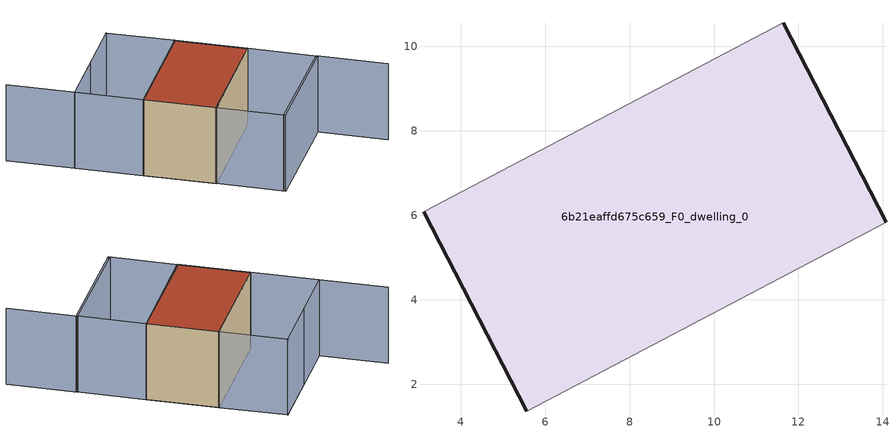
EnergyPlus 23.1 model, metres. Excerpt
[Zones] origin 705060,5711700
6b21eaffd675c659_F0_dwelling_0
 floor ground (EU_floor_Construction): 14.07,5.83 11.64,10.56 3.12,6.08 5.56,1.36 z0
 wall outside (EU_wall_Construction): 5.56,1.36 3.12,6.08 / 11.64,10.56 14.07,5.83 z0:6
 wall adiabatic (EU_wall_Construction): 3.12,6.08 11.64,10.56 / 14.07,5.83 5.56,1.36 z0:6
 roof outside (EU_roof_Construction): 11.64,10.56 14.07,5.83 5.56,1.36 3.12,6.08 z6
shading: 7.81,-3 16.37,1.41 / 16.37,1.41 18.75,-3.22 / 9.37,15 0.83,10.53 / 0.83,10.53 -1.48,14.95 / 0.8,10.52 9.35,14.99 / 9.35,14.99 11.67,10.55 / 11.67,10.55 3.12,6.08 / 3.12,6.08 0.8,10.52 / 14.07,5.83 16.41,1.31 / 16.41,1.31 7.87,-3.1 / 7.87,-3.1 5.53,1.42 / 5.53,1.42 14.07,5.83 z0:6
[Building]
EU S2 Campaign: North Axis=0; Terrain=City; Solar Distribution=FullExterior
[Site:Location]
London: Latitude=51.5; Longitude=-0.5; Time Zone=0; Elevation=25
[SizingPeriod:WeatherFileDays]
AnnualSizingPeriod: Begin Month=1; Begin Day of Month=1; End Month=12; End Day of Month=31; Day of Week for Start Day=Monday; Use Weather File Daylight Saving Period=No; Use Weather File Rain and Snow Indicators=No
[MATERIAL]
EU_InternalMass_Material: Roughness=MediumRough; Thickness=0.1; Conductivity=1; Density=1800; Specific Heat=900; Thermal Absorptance=0.9; Solar Absorptance=0.7; Visible Absorptance=0.7
[MATERIAL:NOMASS] Roughness=MediumRough; Thermal Absorptance=0.9; Solar Absorptance=0.7; Visible Absorptance=0.7
Name | Thermal Resistance
EU_wall_NoMass | 0.735294
EU_roof_NoMass | 0.520833
EU_floor_NoMass | 1.81159
[CONSTRUCTION]
EU_wall_Construction: EU_wall_NoMass
EU_roof_Construction: EU_roof_NoMass
EU_floor_Construction: EU_floor_NoMass
EU_InternalMass_Construction: EU_InternalMass_Material
[ZONE]
6b21eaffd675c659_F0_dwelling_0: Type=1; Multiplier=1; Ceiling Height=autocalculate; Volume=306.797; Floor Area=autocalculate; Part of Total Floor Area=Yes
[INTERNALMASS]
6b21eaffd675c659_F0_dwelling_0_EU_InternalMass: Construction=EU_InternalMass_Construction; Zone or ZoneList=6b21eaffd675c659_F0_dwelling_0; Surface Area=51.1326
[OTHEREQUIPMENT]
EU_Step8_InternalGain_6b21eaffd675c659_F0_dwelling_0_f000: Fuel Type=Electricity; Zone or ZoneList or Space or SpaceList=6b21eaffd675c659_F0_dwelling_0; Schedule=EU_Step8_GainSchedule_6b21eaffd675c659_F0_dwelling_0_f000; Design Level Calculation Method=Watts/Area; Power per Zone Floor Area=1; Fraction Latent=0; Fraction Radiant=0; Fraction Lost=0; Carbon Dioxide Generation Rate=0; EndUse Subcategory=EU_Step8_InternalGains
[ZONEVENTILATION:DESIGNFLOWRATE]
EU_ConstantAir_6b21eaffd675c659_F0_dwelling_0: Zone or ZoneList or Space or SpaceList=6b21eaffd675c659_F0_dwelling_0; Schedule=EU_AlwaysOn; Design Flow Rate Calculation Method=AirChanges/Hour; Air Changes per Hour=0.48; Ventilation Type=Natural; Fan Pressure Rise=0; Fan Total Efficiency=1; Constant Term Coefficient=1; Temperature Term Coefficient=0; Velocity Term Coefficient=0; Velocity Squared Term Coefficient=0; Minimum Indoor Temperature=-100; Maximum Indoor Temperature=100; Delta Temperature=-100; Minimum Outdoor Temperature=-100; Maximum Outdoor Temperature=100; Maximum Wind Speed=40
[HVACTEMPLATE:THERMOSTAT]
EU_HeatOnly_6b21eaffd675c659_F0_dwelling_0: Constant Heating Setpoint=20; Constant Cooling Setpoint=50
[HVACTEMPLATE:ZONE:IDEALLOADSAIRSYSTEM]
6b21eaffd675c659_F0_dwelling_0: Template Thermostat=EU_HeatOnly_6b21eaffd675c659_F0_dwelling_0; System Availability Schedule=EU_AlwaysOn; Maximum Heating Supply Air Temperature=50; Minimum Cooling Supply Air Temperature=13; Maximum Heating Supply Air Humidity Ratio=0.0156; Minimum Cooling Supply Air Humidity Ratio=0.0077; Heating Limit=NoLimit; Cooling Limit=NoLimit; Heating Availability Schedule=EU_AlwaysOn; Cooling Availability Schedule=EU_CoolingOff; Dehumidification Control Type=ConstantSensibleHeatRatio; Cooling Sensible Heat Ratio=0.7; Dehumidification Setpoint=60; Humidification Control Type=None; Humidification Setpoint=30; Outdoor Air Method=None; Outdoor Air Flow Rate per Person=0.00944; Outdoor Air Flow Rate per Zone Floor Area=0; Outdoor Air Flow Rate per Zone=0; Demand Controlled Ventilation Type=None; Outdoor Air Economizer Type=NoEconomizer; Heat Recovery Type=None; Sensible Heat Recovery Effectiveness=0.7; Latent Heat Recovery Effectiveness=0.65
[SIZING:ZONE]
6b21eaffd675c659_F0_dwelling_0: Zone Cooling Design Supply Air Temperature Input Method=SupplyAirTemperature; Zone Cooling Design Supply Air Temperature=13; Zone Heating Design Supply Air Temperature Input Method=SupplyAirTemperature; Zone Heating Design Supply Air Temperature=50; Zone Cooling Design Supply Air Humidity Ratio=0.008; Zone Heating Design Supply Air Humidity Ratio=0.008; Cooling Design Air Flow Method=DesignDay; Cooling Design Air Flow Rate=0; Cooling Minimum Air Flow per Zone Floor Area=0.000762; Cooling Minimum Air Flow=0; Cooling Minimum Air Flow Fraction=0.2; Heating Design Air Flow Method=DesignDay; Heating Design Air Flow Rate=0; Heating Maximum Air Flow per Zone Floor Area=0.002032; Heating Maximum Air Flow=0.141576; Heating Maximum Air Flow Fraction=0.3; Account for Dedicated Outdoor Air System=No; Dedicated Outdoor Air System Control Strategy=NeutralSupplyAir; Dedicated Outdoor Air Low Setpoint Temperature for Design=autosize; Dedicated Outdoor Air High Setpoint Temperature for Design=autosize; Zone Load Sizing Method=Sensible Load Only No Latent Load; Zone Latent Cooling Design Supply Air Humidity Ratio Input Method=HumidityRatioDifference; Zone Cooling Design Supply Air Humidity Ratio Difference=0.005; Zone Latent Heating Design Supply Air Humidity Ratio Input Method=HumidityRatioDifference; Zone Humidification Design Supply Air Humidity Ratio Difference=0.005
[SCHEDULE:CONSTANT]
Name | Hourly Value
EU_AlwaysOn | 1
EU_CoolingOff | 0
[SCHEDULE:FILE]
EU_Step8_GainSchedule_6b21eaffd675c659_F0_dwelling_0_f000: File=../../schedules/6b21eaffd675c659/6b21eaffd675c659_F0_dwelling_0_f000_gain.csv; Column Number=1; Rows to Skip at Top=0; Number of Hours of Data=8760; Column Separator=Comma; Interpolate to Timestep=No; Minutes per Item=60; Adjust Schedule for Daylight Savings=Yes
